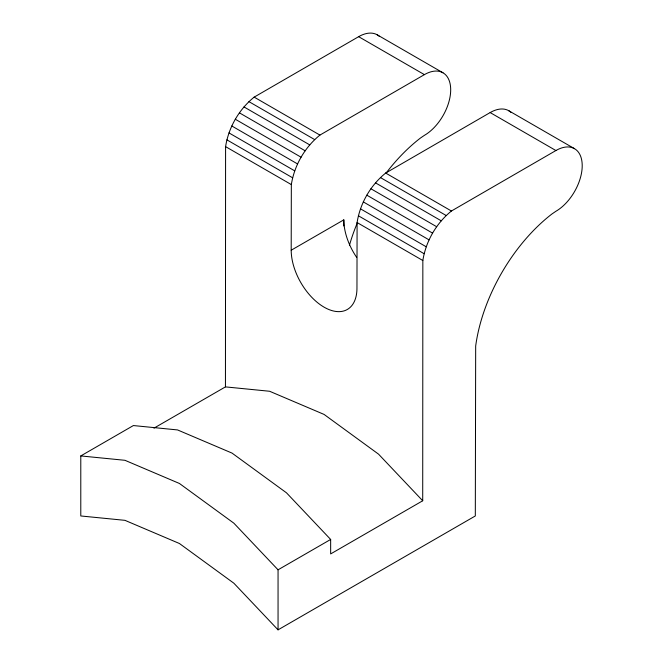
<?xml version="1.0" encoding="UTF-8"?>
<svg xmlns="http://www.w3.org/2000/svg" width="663" height="663" viewBox="0 0 663 663"><rect width="100%" height="100%" fill="white"/><g stroke="black" fill="none" stroke-linecap="round" stroke-linejoin="round"><path stroke-width="0.99" d="M153.949 428.165L225.445 386.885L225.586 146.631C228.602 127.387 239.011 109.354 254.161 97.121L358.65 36.672A37.178 21.465 -60 0 1 379.501 36.506M422.712 500.772L422.845 260.518C425.861 241.274 436.279 223.249 451.428 211.008L555.909 150.534A37.194 21.473 -60 0 1 582.213 165.717A37.194 21.473 -60 0 1 555.909 211.273L551.898 214.008A131.506 75.93 -60 0 0 475.678 346.028L475.313 515.963L278.054 629.85L233.873 583.216L179.416 543.503L124.959 520.339L80.787 515.963L80.787 455.929L133.387 425.555L177.56 429.931L232.025 453.094L286.482 492.816L330.655 539.45L330.655 553.92L422.712 500.772L378.54 454.147L324.074 414.425L269.617 391.261L225.445 386.885M511.024 112.403A37.194 21.473 -60 0 0 490.156 112.569L385.675 173.051C370.518 185.284 360.108 203.317 357.092 222.553L356.959 288.181A46.493 26.843 60 0 1 324.074 307.16A46.493 26.843 60 0 1 291.198 250.216L291.339 184.587C294.355 165.352 304.765 147.319 319.922 135.086L424.403 74.637A37.178 21.465 -60 0 1 450.691 89.812A37.178 21.465 -60 0 1 424.403 135.351L420.383 138.086A131.506 75.93 -60 0 0 385.758 173.507M291.198 250.216L343.807 219.843A46.493 26.843 60 0 0 356.669 257.385M278.054 629.85L278.054 569.815L330.655 539.45M80.787 455.929L124.959 460.304L179.416 483.468L233.873 523.19L278.054 569.815M377.239 34.832L442.992 72.797M508.753 110.729L574.514 148.686M358.65 36.672L424.403 74.637M490.156 112.569L555.909 150.534M254.161 97.121L319.922 135.086M385.675 173.051L451.428 211.008M248.94 101.646L314.693 139.603M380.446 177.568L446.207 215.533M243.976 106.925L309.737 144.882M375.49 182.847L441.243 220.812M239.401 112.834L305.154 150.799M370.907 188.764L436.66 226.721M235.307 119.241L301.068 157.206M366.821 195.171L432.574 233.127M231.81 125.987L297.563 163.943M363.316 201.908L429.069 239.873M228.975 132.907L294.728 170.872M360.49 208.837L426.243 246.793M226.887 139.843L292.64 177.808M358.393 215.773L424.146 253.73M225.586 146.631L291.339 184.587M357.092 222.553L422.845 260.518M343.807 219.843L343.807 225.967M349.459 245.219A131.506 75.93 -60 0 1 357.523 222.395"/></g></svg>
